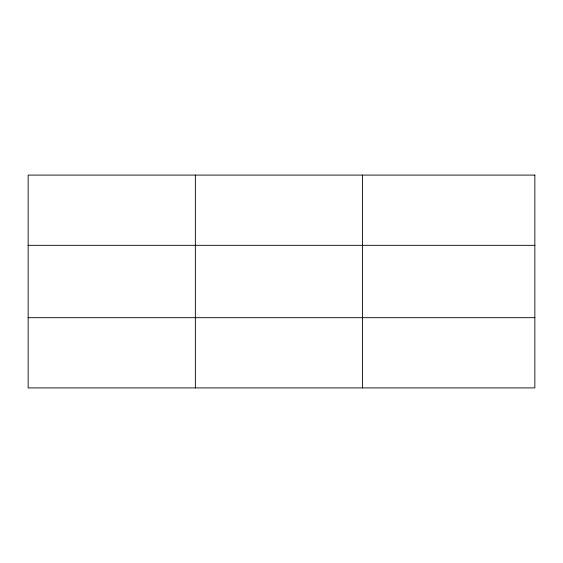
<?xml version="1.0" encoding="UTF-8"?>
<svg xmlns="http://www.w3.org/2000/svg" width="563" height="563" viewBox="0 0 563 563"><rect width="100%" height="100%" fill="white"/><g stroke="black" fill="none" stroke-linecap="round" stroke-linejoin="round"><path stroke-width="0.84" d="M195.361 175.086L195.361 387.914M362.572 175.086L362.572 387.914M28.15 245.32L534.85 245.32M28.15 317.68L534.85 317.68M534.85 175.086L534.85 387.914L28.15 387.914L28.15 175.086L534.85 175.086"/></g></svg>
